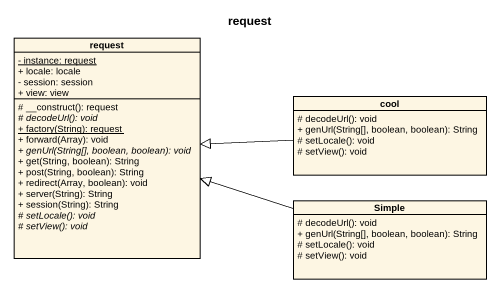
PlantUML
@startuml
title request
hide circle
hide empty members
skinparam classAttributeIconSize 0
class request {
  {static} - instance: request
  + locale: locale
  - session: session
  + view: view
  # __construct(): request
  {abstract} # decodeUrl(): void
  {static} + factory(String): request
  + forward(Array): void
  {abstract} + genUrl(String[], boolean, boolean): void
  + get(String, boolean): String
  + post(String, boolean): String
  + redirect(Array, boolean): void
  + server(String): String
  + session(String): String
  {abstract} # setLocale(): void
  {abstract} # setView(): void
}
class cool {
  # decodeUrl(): void
  + genUrl(String[], boolean, boolean): String
  # setLocale(): void
  # setView(): void
}
class Simple {
  # decodeUrl(): void
  + genUrl(String[], boolean, boolean): String
  # setLocale(): void
  # setView(): void
}
cool -left-|> request
Simple -left-|> request
@enduml
